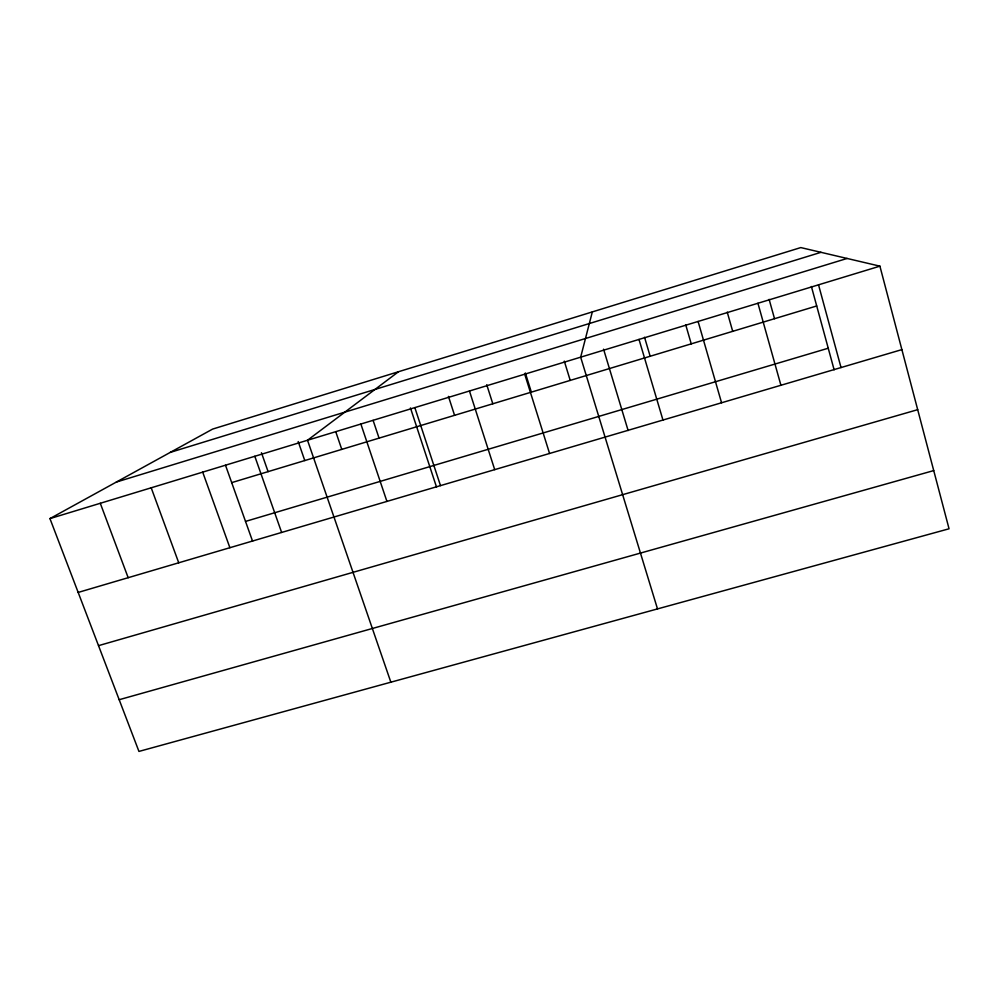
<?xml version="1.0" encoding="UTF-8"?>
<svg xmlns="http://www.w3.org/2000/svg" width="999" height="999" viewBox="0 0 999 999"><rect width="100%" height="100%" fill="white"/><g stroke="black" fill="none" stroke-linecap="round" stroke-linejoin="round"><path stroke-width="1.5" d="M592.32 311.913L580.669 357.18L657.504 608.915M398.514 371.715L307.517 440.247L390.859 682.192M49.95 518.593L212.612 429.095L800.786 247.577L879.907 266.159L949.05 528.783L138.948 751.423L49.95 518.593L879.907 266.159M170.267 452.385L820.978 252.322M116.321 482.067L847.115 258.454M231.693 482.629L816.707 305.969M245.517 521.416L828.233 348.226M78.172 592.432L901.885 349.613M98.514 645.654L917.694 409.677M119.181 699.712L933.728 470.591M100.287 503.284L128.172 577.697M151.199 487.799L178.734 562.787M202.697 472.127L229.882 547.702M225.512 465.272L252.585 541.233M254.807 456.281L281.631 532.455M261.451 452.722L268.094 471.64M298.202 441.546L304.782 460.564M335.764 431.73L341.77 449.388M360.864 424.026L386.925 501.411M373.114 420.379L379.058 438.124M414.835 407.617L440.497 485.626M410.452 407.942L436.513 487.025M448.439 396.378L454.57 415.322M469.455 390.996L494.705 469.642M486.738 384.727L492.807 403.783M524.725 374.188L549.562 453.471M525.349 372.977L531.356 392.145M564.298 361.126L570.229 380.407M603.571 349.188L628.134 430.544M639.01 339.423L662.961 420.042M644.53 337.262L650.162 356.268M685.701 324.737L691.246 343.856M698.101 321.453L721.565 402.772M727.235 312.113L732.704 331.331M757.929 303.259L780.918 385.277M769.13 299.363L774.525 318.706M818.531 284.827L841.021 367.557M811.4 286.501L834.128 369.817"/></g></svg>
